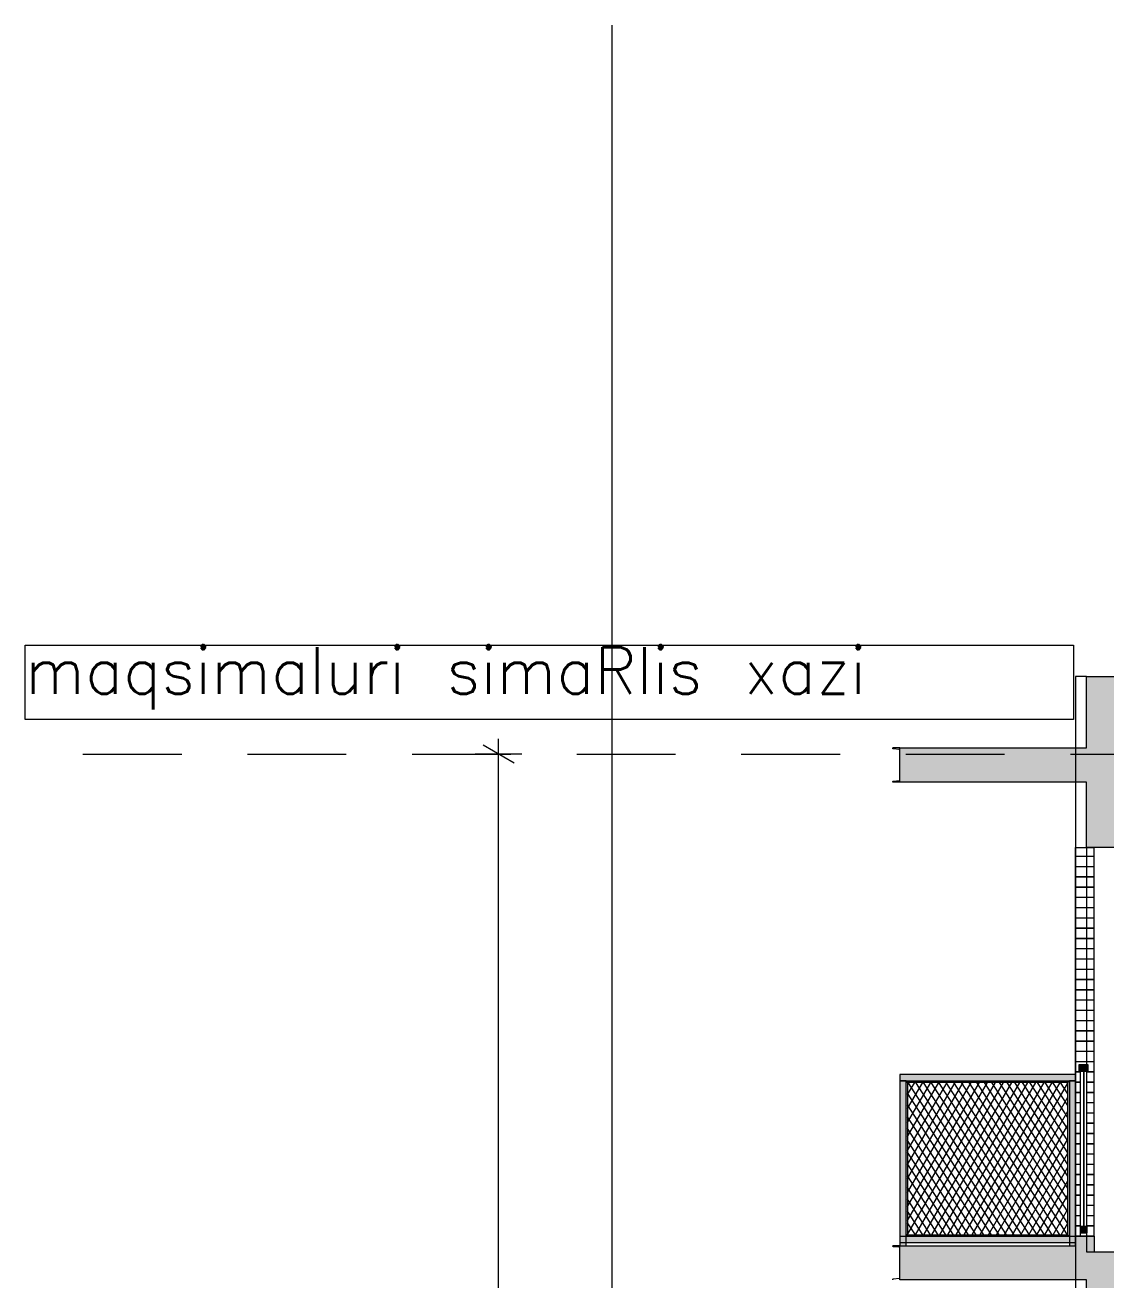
# Model space of a CAD drawing. Header units: millimetres. Extents: x 475616349 to 476941521, y 4620115302 to 4621446928.
# Drawn here: x 476675183 to 476682133, y 4620579190 to 4620587257 of the extents above; entities that cross this region are included whole.
import ezdxf

# ---------------------------------------------------------------- set-up
doc = ezdxf.new("R2010")
doc.units = ezdxf.units.MM
doc.header["$MEASUREMENT"] = 0
doc.set_wipeout_variables(frame=1)
doc.linetypes.add('Long Dashed', pattern=[1058.333302, 634.99999, -423.333311])
for name, color, linetype, lineweight in [('2D Drafting - General_Pen_No__250_Pen_No__7', 7, 'Continuous', 0), ('gegmebi_Pen_No__7_Pen_No__250', 7, 'Continuous', 0), ('kar-panjara_Pen_No__7_Pen_No__250', 7, 'Continuous', 0), ('New_._Pen_No__4', 7, 'Continuous', 0), ('New_._Pen_No__65', 65, 'Continuous', 0), ('New_2D Drafting - General_Pen_No__30_Pen_No__9_Pen_No__9_Pen_No__255', 255, 'Continuous', 0), ('New_2D Drafting - General_Pen_No__30_Pen_No__9_Pen_No__9_Pen_No__4', 7, 'Continuous', 0), ('New_2D Drafting - General_Pen_No__30_Pen_No__9_Pen_No__9_Pen_No__7', 7, 'Continuous', 0), ('New_2D Drafting - General_Pen_No__4', 7, 'Continuous', 0), ('New_2D Drafting - General_Pen_No__7', 7, 'Continuous', 0), ('New_reg_nak_Pen_No__7', 7, 'Continuous', 0), ('New_Structural - Bearing_Pen_No__1', 1, 'Continuous', 0), ('New_Structural - Bearing_Pen_No__250', 7, 'Continuous', 0), ('Structural - Bearing_Pen_No__250', 7, 'Continuous', 0), ('Structural - Bearing_Pen_No__7', 7, 'Continuous', 0), ('zoma_Pen_No__1', 1, 'Continuous', 0)]:
    doc.layers.add(name, color=color, linetype=linetype, lineweight=lineweight)
doc.layers.add('New_Structural - Bearing_Pen_No__14', color=7, linetype='Continuous', lineweight=0, true_color=0xc6880c)
doc.layers.add('zoma', color=7, linetype='Continuous')
doc.styles.add('GENERATED_STYLE_2', font='arial.ttf')
doc.dimstyles.new('GENERATED_STYLE__36', dxfattribs={"dimtxt": 300, "dimasz": 152, "dimexe": 0.18, "dimexo": 3, "dimgap": 0.09, "dimtad": 1, "dimlfac": 0.001, "dimzin": 0, "dimdsep": 46, "dimtxsty": 'GENERATED_STYLE_2', "dimblk": 'ARROWHEAD_2', "dimblk1": 'ARROWHEAD_2', "dimblk2": 'ARROWHEAD_2', "dimcen": 0.09, "dimclrd": 1, "dimclre": 1, "dimclrt": 1, "dimadec": 0, "dimazin": 0, "dimtfac": 1, "dimtdec": 4, "dimtmove": 0, "dimatfit": 3, "dimfxl": 1, "dimtolj": 1, "dimtzin": 0, "dimarcsym": 0})

# ---------------------------------------------------------------- blocks, each defined once
blk = doc.blocks.new('*D1985', base_point=(476577134.1, 4620325125.7))
at = {"layer": 'zoma_Pen_No__1', "color": 1, "linetype": 'Continuous', "lineweight": 0, "transparency": 16777216}
for p, q in [((476678228.1, 4620582570.4), (476678228.1, 4620582668.2)), ((476678328.1, 4620582512.7), (476678128.1, 4620582628.2)), ((476678378.1, 4620582570.4), (476678078.1, 4620582570.4)), ((476678228.1, 4620567570.4), (476678228.1, 4620582570.4)), ((476678128.1, 4620567628.1), (476678328.1, 4620567512.6)), ((476678378.1, 4620567570.4), (476678078.1, 4620567570.4)), ((476678228.1, 4620567472.6), (476678228.1, 4620567570.4))]:
    blk.add_line(p, q, dxfattribs=at)
at = {"layer": 'zoma_Pen_No__1', "color": 1, "lineweight": 0, "transparency": 16777216, "insert": (476678168.1, 4620574557.5), "char_height": 300, "attachment_point": 7, "rotation": 90, "style": 'GENERATED_STYLE_2'}
blk.add_mtext('\\A1;{\\pql;\\fArial CYR|b0|i0|c204|p34;15.00}', dxfattribs=at)
blk = doc.blocks.new('ARROWHEAD_2')
at = {"color": 0, "linetype": 'Continuous', "lineweight": 0}
for p, q in [((-0.378, -0.655), (0.378, 0.655)), ((0, 0), (-1, 0))]:
    blk.add_line(p, q, dxfattribs=at)

msp = doc.modelspace()

# ---------------------------------------------------------------- hatches: boundary and pattern name
at = {"layer": '2D Drafting - General_Pen_No__250_Pen_No__7', "linetype": 'Continuous', "lineweight": 0}
for points in [[(476680808.131, 4620582609.628), (476682007.752, 4620582609.629), (476682007.752, 4620583070.007), (476682207.756, 4620583070.007), (476682207.756, 4620582570.439), (476699507.914, 4620582570.439), (476699507.914, 4620583070.007), (476699707.914, 4620583070.007), (476699707.914, 4620582570.439), (476699707.914, 4620582390.432), (476699707.752, 4620582390.432), (476699707.752, 4620581970.439), (476699407.752, 4620581970.439), (476699407.752, 4620582340.345), (476692758.168, 4620582340.345), (476692457.752, 4620582340.345), (476682307.752, 4620582340.345), (476682307.752, 4620581970.438), (476682007.752, 4620581970.438), (476682007.752, 4620582390.432), (476680808.131, 4620582390.432)], [(476680808.022, 4620579409.629), (476681937.653, 4620579409.63), (476681937.653, 4620579471.439), (476682008.002, 4620579471.439), (476682057.653, 4620579471.439), (476682057.653, 4620579370.439), (476694267.62, 4620579370.439), (476694267.62, 4620579140.346), (476692758.068, 4620579140.346), (476692457.652, 4620579140.346), (476682307.652, 4620579140.346), (476682307.652, 4620578770.439), (476682007.902, 4620578770.439), (476682007.962, 4620579189.559), (476682007.488, 4620579189.559), (476681969.696, 4620579189.559), (476680808.022, 4620579189.559)]]:
    msp.add_hatch(color=7, dxfattribs=at).paths.add_polyline_path(points)
at = {"layer": 'New_2D Drafting - General_Pen_No__30_Pen_No__9_Pen_No__9_Pen_No__255', "linetype": 'Continuous', "lineweight": 0}
for points in [[(476680808.022, 4620580509.631), (476680808.022, 4620580469.631), (476681937.653, 4620580469.631), (476681937.653, 4620580509.631)], [(476680808.022, 4620579409.63), (476680848.029, 4620579409.63), (476680848.029, 4620580469.631), (476680808.022, 4620580469.631)], [(476680858.029, 4620579479.63), (476680848.029, 4620579469.63), (476680848.029, 4620580469.631), (476680858.029, 4620580459.631)], [(476680858.029, 4620580459.631), (476680848.029, 4620580469.631), (476681897.646, 4620580469.631), (476681887.646, 4620580459.631)], [(476681897.646, 4620579469.63), (476681887.646, 4620579479.63), (476681887.646, 4620580459.631), (476681897.646, 4620580469.631)], [(476681897.646, 4620579409.63), (476681937.653, 4620579409.63), (476681937.653, 4620580469.631), (476681897.646, 4620580469.631)], [(476680808.022, 4620579469.63), (476680808.022, 4620579429.63), (476681937.653, 4620579429.63), (476681937.653, 4620579469.63)], [(476680847.66, 4620579469.63), (476680857.66, 4620579479.63), (476681887.646, 4620579479.63), (476681897.646, 4620579469.63)]]:
    msp.add_hatch(color=255, dxfattribs=at).paths.add_polyline_path(points)
at = {"layer": 'New_2D Drafting - General_Pen_No__30_Pen_No__9_Pen_No__9_Pen_No__4', "linetype": 'Continuous', "lineweight": 0}
for points in [[(476681959.223, 4620580532.44), (476682019.223, 4620580532.44), (476682019.223, 4620580572.44), (476681991.223, 4620580572.44), (476681989.223, 4620580572.44), (476681959.223, 4620580572.44)], [(476681969.223, 4620579492.439), (476682009.223, 4620579492.439), (476682009.223, 4620579532.439), (476681991.223, 4620579532.439), (476681989.223, 4620579532.439), (476681969.223, 4620579532.439)]]:
    msp.add_hatch(color=7, dxfattribs=at).paths.add_polyline_path(points)
at = {"layer": 'New_2D Drafting - General_Pen_No__7', "linetype": 'Continuous', "lineweight": 0}
h = msp.add_hatch(dxfattribs=at)
h.set_pattern_fill('BATT_INSULATION', style=0, pattern_type=2)
h.set_pattern_definition([(60, (476577134.07, 4620325125.74), (-38.971143, 22.5), []), (122.833095, (476577134.07, 4620325125.74), (36.8060797, 18.75), [])])
h.paths.add_polyline_path([(476681887.646, 4620580459.631), (476680858.029, 4620580459.631), (476680858.029, 4620579479.63), (476681887.646, 4620579479.63)])

# ---------------------------------------------------------------- linework, layer by layer
at = {"layer": '2D Drafting - General_Pen_No__250_Pen_No__7', "color": 7, "linetype": 'Continuous', "lineweight": 0, "flags": 128}
for points in [[(476680808.131, 4620582609.628), (476682007.752, 4620582609.629), (476682007.752, 4620583070.007), (476682207.756, 4620583070.007), (476682207.756, 4620582570.439), (476699507.914, 4620582570.439), (476699507.914, 4620583070.007), (476699707.914, 4620583070.007), (476699707.914, 4620582570.439), (476699707.914, 4620582390.432), (476699707.752, 4620582390.432), (476699707.752, 4620581970.439), (476699407.752, 4620581970.439), (476699407.752, 4620582340.345), (476692758.168, 4620582340.345), (476692457.752, 4620582340.345), (476682307.752, 4620582340.345), (476682307.752, 4620581970.438), (476682007.752, 4620581970.438), (476682007.752, 4620582390.432), (476680808.131, 4620582390.432)], [(476680808.022, 4620579409.629), (476681937.653, 4620579409.63), (476681937.653, 4620579471.439), (476682008.002, 4620579471.439), (476682057.653, 4620579471.439), (476682057.653, 4620579370.439), (476694267.62, 4620579370.439), (476694267.62, 4620579140.346), (476692758.068, 4620579140.346), (476692457.652, 4620579140.346), (476682307.652, 4620579140.346), (476682307.652, 4620578770.439), (476682007.902, 4620578770.439), (476682007.962, 4620579189.559), (476682007.488, 4620579189.559), (476681969.696, 4620579189.559), (476680808.022, 4620579189.559)]]:
    msp.add_lwpolyline(points, close=True, dxfattribs=at)
at = {"layer": 'gegmebi_Pen_No__7_Pen_No__250', "color": 7, "linetype": 'Continuous', "lineweight": 0}
msp.add_line((476682007.914, 4620583070.007), (476699507.914, 4620583070.007), dxfattribs=at)
at = {"layer": 'kar-panjara_Pen_No__7_Pen_No__250', "color": 7, "linetype": 'Continuous', "lineweight": 0, "flags": 128}
msp.add_lwpolyline([(476682007.914, 4620581970.439), (476682007.914, 4620579370.439), (476682407.914, 4620579370.439), (476682407.914, 4620581970.439)], close=True, dxfattribs=at)
at = {"layer": 'New_2D Drafting - General_Pen_No__30_Pen_No__9_Pen_No__9_Pen_No__7', "color": 7, "linetype": 'Continuous', "lineweight": 0, "flags": 128}
for points in [[(476681959.223, 4620580532.44), (476682019.223, 4620580532.44), (476682019.223, 4620580572.44), (476681991.223, 4620580572.44), (476681989.223, 4620580572.44), (476681959.223, 4620580572.44)], [(476680808.022, 4620580509.631), (476680808.022, 4620580469.631), (476681937.653, 4620580469.631), (476681937.653, 4620580509.631)], [(476680808.022, 4620579409.63), (476680848.029, 4620579409.63), (476680848.029, 4620580469.631), (476680808.022, 4620580469.631)], [(476680858.029, 4620579479.63), (476680848.029, 4620579469.63), (476680848.029, 4620580469.631), (476680858.029, 4620580459.631)], [(476680858.029, 4620580459.631), (476680848.029, 4620580469.631), (476681897.646, 4620580469.631), (476681887.646, 4620580459.631)], [(476681897.646, 4620579469.63), (476681887.646, 4620579479.63), (476681887.646, 4620580459.631), (476681897.646, 4620580469.631)], [(476681897.646, 4620579409.63), (476681937.653, 4620579409.63), (476681937.653, 4620580469.631), (476681897.646, 4620580469.631)], [(476681969.223, 4620579492.439), (476682009.223, 4620579492.439), (476682009.223, 4620579532.439), (476681991.223, 4620579532.439), (476681989.223, 4620579532.439), (476681969.223, 4620579532.439)], [(476680808.022, 4620579469.63), (476680808.022, 4620579429.63), (476681937.653, 4620579429.63), (476681937.653, 4620579469.63)], [(476680847.66, 4620579469.63), (476680857.66, 4620579479.63), (476681887.646, 4620579479.63), (476681897.646, 4620579469.63)]]:
    msp.add_lwpolyline(points, close=True, dxfattribs=at)
at = {"layer": 'New_2D Drafting - General_Pen_No__4', "color": 7, "linetype": 'Continuous', "lineweight": 0, "flags": 128}
msp.add_lwpolyline([(476681887.646, 4620580459.631), (476680858.029, 4620580459.631), (476680858.029, 4620579479.63), (476681887.646, 4620579479.63)], close=True, dxfattribs=at)
at = {"layer": 'New_reg_nak_Pen_No__7', "color": 7, "linetype": 'Continuous', "lineweight": 0}
for p, q in [((476680808.032, 4620582609.559), (476680761.706, 4620582609.559)), ((476680808.032, 4620582389.559), (476680761.705, 4620582389.559)), ((476680808.022, 4620579409.559), (476680761.696, 4620579409.559))]:
    msp.add_line(p, q, dxfattribs=at)
at = {"layer": 'New_reg_nak_Pen_No__7', "color": 7, "linetype": 'Continuous', "lineweight": 0, "flags": 128}
msp.add_lwpolyline([(476682007.914, 4620583070.007), (476681937.643, 4620583070.005), (476681937.67, 4620576271.439), (476681937.814, 4620576271.439), (476681937.888, 4620569870.43), (476682007.814, 4620569870.431)], dxfattribs=at)
at = {"layer": 'New_Structural - Bearing_Pen_No__14', "color": 42, "linetype": 'Long Dashed', "lineweight": 0, "true_color": 0xc6880c}
msp.add_line((476675554.88, 4620582570.439), (476705989.141, 4620582570.439), dxfattribs=at)
at = {"layer": 'New_Structural - Bearing_Pen_No__250', "color": 7, "linetype": 'Continuous', "lineweight": 0}
for p, q in [((476681937.653, 4620581914.439), (476681937.653, 4620581970.439)), ((476681937.653, 4620581970.439), (476682057.653, 4620581970.439)), ((476682019.418, 4620581971.439), (476682019.418, 4620581970.439)), ((476682057.653, 4620581914.439), (476682057.653, 4620581970.439)), ((476681937.653, 4620581914.439), (476682057.653, 4620581914.439)), ((476681937.653, 4620581848.439), (476681937.653, 4620581913.439)), ((476681937.653, 4620581913.439), (476682057.653, 4620581913.439)), ((476682019.418, 4620581914.439), (476682019.418, 4620581913.439)), ((476682057.653, 4620581848.439), (476682057.653, 4620581913.439)), ((476681937.653, 4620581848.439), (476682057.653, 4620581848.439)), ((476681937.653, 4620581782.439), (476681937.653, 4620581847.439)), ((476681937.653, 4620581847.439), (476682057.653, 4620581847.439)), ((476681937.653, 4620581782.439), (476682057.653, 4620581782.439)), ((476681937.653, 4620581716.439), (476681937.653, 4620581781.439)), ((476681937.653, 4620581781.439), (476682057.653, 4620581781.439)), ((476682019.418, 4620581848.439), (476682019.418, 4620581847.439)), ((476682019.418, 4620581782.439), (476682019.418, 4620581781.439)), ((476682057.653, 4620581782.439), (476682057.653, 4620581847.439)), ((476682057.653, 4620581716.439), (476682057.653, 4620581781.439)), ((476681937.653, 4620581716.439), (476682057.653, 4620581716.439)), ((476681937.653, 4620581650.439), (476681937.653, 4620581715.439)), ((476681937.653, 4620581715.439), (476682057.653, 4620581715.439)), ((476682019.418, 4620581716.439), (476682019.418, 4620581715.439)), ((476682057.653, 4620581650.439), (476682057.653, 4620581715.439)), ((476681937.653, 4620581650.439), (476682057.653, 4620581650.439)), ((476681937.653, 4620581584.439), (476681937.653, 4620581649.439)), ((476681937.653, 4620581649.439), (476682057.653, 4620581649.439)), ((476682019.418, 4620581650.439), (476682019.418, 4620581649.439)), ((476682057.653, 4620581584.439), (476682057.653, 4620581649.439)), ((476681937.653, 4620581584.439), (476682057.653, 4620581584.439)), ((476681937.653, 4620581518.439), (476681937.653, 4620581583.439)), ((476681937.653, 4620581583.439), (476682057.653, 4620581583.439)), ((476682019.418, 4620581584.439), (476682019.418, 4620581583.439)), ((476682057.653, 4620581518.439), (476682057.653, 4620581583.439)), ((476681937.653, 4620581518.439), (476682057.653, 4620581518.439)), ((476681937.653, 4620581452.439), (476681937.653, 4620581517.439)), ((476681937.653, 4620581517.439), (476682057.653, 4620581517.439)), ((476681937.653, 4620581452.439), (476682057.653, 4620581452.439)), ((476681937.653, 4620581386.439), (476681937.653, 4620581451.439)), ((476681937.653, 4620581451.439), (476682057.653, 4620581451.439)), ((476682019.418, 4620581518.439), (476682019.418, 4620581517.439)), ((476682019.418, 4620581452.439), (476682019.418, 4620581451.439)), ((476682057.653, 4620581452.439), (476682057.653, 4620581517.439)), ((476682057.653, 4620581386.439), (476682057.653, 4620581451.439)), ((476681937.653, 4620581386.439), (476682057.653, 4620581386.439)), ((476681937.653, 4620581320.439), (476681937.653, 4620581385.439)), ((476681937.653, 4620581385.439), (476682057.653, 4620581385.439)), ((476682019.418, 4620581386.439), (476682019.418, 4620581385.439)), ((476682057.653, 4620581320.439), (476682057.653, 4620581385.439)), ((476681937.653, 4620581320.439), (476682057.653, 4620581320.439)), ((476681937.653, 4620581254.439), (476681937.653, 4620581319.439)), ((476681937.653, 4620581319.439), (476682057.653, 4620581319.439)), ((476682019.418, 4620581320.439), (476682019.418, 4620581319.439)), ((476682057.653, 4620581254.439), (476682057.653, 4620581319.439)), ((476681937.653, 4620581254.439), (476682057.653, 4620581254.439)), ((476681937.653, 4620581188.439), (476681937.653, 4620581253.439)), ((476681937.653, 4620581253.439), (476682057.653, 4620581253.439)), ((476682019.418, 4620581254.439), (476682019.418, 4620581253.439)), ((476682057.653, 4620581188.439), (476682057.653, 4620581253.439)), ((476681937.653, 4620581188.439), (476682057.653, 4620581188.439)), ((476681937.653, 4620581122.439), (476681937.653, 4620581187.439)), ((476681937.653, 4620581187.439), (476682057.653, 4620581187.439)), ((476682019.418, 4620581188.439), (476682019.418, 4620581187.439)), ((476682057.653, 4620581122.439), (476682057.653, 4620581187.439)), ((476681937.653, 4620581122.439), (476682057.653, 4620581122.439)), ((476681937.653, 4620581056.439), (476681937.653, 4620581121.439)), ((476681937.653, 4620581121.439), (476682057.653, 4620581121.439)), ((476681937.653, 4620581056.439), (476682057.653, 4620581056.439)), ((476681937.653, 4620580990.439), (476681937.653, 4620581055.439)), ((476681937.653, 4620581055.439), (476682057.653, 4620581055.439)), ((476682019.418, 4620581122.439), (476682019.418, 4620581121.439)), ((476682019.418, 4620581056.439), (476682019.418, 4620581055.439)), ((476682057.653, 4620581056.439), (476682057.653, 4620581121.439)), ((476682057.653, 4620580990.439), (476682057.653, 4620581055.439)), ((476681937.653, 4620580990.439), (476682057.653, 4620580990.439)), ((476681937.653, 4620580924.439), (476681937.653, 4620580989.439)), ((476681937.653, 4620580989.439), (476682057.653, 4620580989.439)), ((476682019.418, 4620580990.439), (476682019.418, 4620580989.439)), ((476682057.653, 4620580924.439), (476682057.653, 4620580989.439)), ((476681937.653, 4620580924.439), (476682057.653, 4620580924.439)), ((476681937.653, 4620580858.439), (476681937.653, 4620580923.439)), ((476681937.653, 4620580923.439), (476682057.653, 4620580923.439)), ((476682019.418, 4620580924.439), (476682019.418, 4620580923.439)), ((476682057.653, 4620580858.439), (476682057.653, 4620580923.439)), ((476681937.653, 4620580858.439), (476682057.653, 4620580858.439)), ((476681937.653, 4620580792.439), (476681937.653, 4620580857.439)), ((476681937.653, 4620580857.439), (476682057.653, 4620580857.439)), ((476682019.418, 4620580858.439), (476682019.418, 4620580857.439)), ((476682057.653, 4620580792.439), (476682057.653, 4620580857.439)), ((476681937.653, 4620580792.439), (476682057.653, 4620580792.439)), ((476681937.653, 4620580726.439), (476681937.653, 4620580791.439)), ((476681937.653, 4620580791.439), (476682057.653, 4620580791.439)), ((476681937.653, 4620580726.439), (476682057.653, 4620580726.439)), ((476681937.653, 4620580660.439), (476681937.653, 4620580725.439)), ((476681937.653, 4620580725.439), (476682057.653, 4620580725.439)), ((476682019.418, 4620580792.439), (476682019.418, 4620580791.439)), ((476682019.418, 4620580726.439), (476682019.418, 4620580725.439)), ((476682057.653, 4620580726.439), (476682057.653, 4620580791.439)), ((476682057.653, 4620580660.439), (476682057.653, 4620580725.439)), ((476681937.653, 4620580660.439), (476682057.653, 4620580660.439)), ((476681937.653, 4620580594.439), (476681937.653, 4620580659.439)), ((476681937.653, 4620580659.439), (476682057.653, 4620580659.439)), ((476682019.418, 4620580660.439), (476682019.418, 4620580659.439)), ((476682057.653, 4620580594.439), (476682057.653, 4620580659.439)), ((476681937.653, 4620580594.439), (476682057.653, 4620580594.439)), ((476681937.653, 4620580528.439), (476681937.653, 4620580593.439)), ((476681937.653, 4620580593.439), (476682057.653, 4620580593.439)), ((476682009.223, 4620580572.44), (476681969.223, 4620580572.44)), ((476682019.418, 4620580594.439), (476682019.418, 4620580593.439)), ((476682057.653, 4620580528.439), (476682057.653, 4620580593.439)), ((476681937.653, 4620580528.439), (476681969.061, 4620580528.439)), ((476681937.653, 4620580462.439), (476681937.653, 4620580527.439)), ((476681937.653, 4620580527.439), (476681969.061, 4620580527.439)), ((476681989.223, 4620580532.44), (476681989.223, 4620579532.439)), ((476681991.223, 4620580532.44), (476681991.223, 4620579532.439)), ((476682009.061, 4620580528.439), (476682057.653, 4620580528.439)), ((476682009.061, 4620580527.439), (476682057.653, 4620580527.439)), ((476682019.418, 4620580527.439), (476682019.418, 4620580528.439)), ((476682057.653, 4620580462.439), (476682057.653, 4620580527.439)), ((476681937.653, 4620580462.439), (476681969.061, 4620580462.439)), ((476681937.653, 4620580396.439), (476681937.653, 4620580461.439)), ((476681937.653, 4620580461.439), (476681969.061, 4620580461.439)), ((476682009.061, 4620580462.439), (476682057.653, 4620580462.439)), ((476682009.061, 4620580461.439), (476682057.653, 4620580461.439)), ((476682019.418, 4620580461.439), (476682019.418, 4620580462.439)), ((476682057.653, 4620580396.439), (476682057.653, 4620580461.439)), ((476681937.653, 4620580396.439), (476681969.061, 4620580396.439)), ((476681937.653, 4620580330.439), (476681937.653, 4620580395.439)), ((476681937.653, 4620580395.439), (476681969.061, 4620580395.439)), ((476681937.653, 4620580330.439), (476681969.061, 4620580330.439)), ((476681937.653, 4620580264.439), (476681937.653, 4620580329.439)), ((476681937.653, 4620580329.439), (476681969.061, 4620580329.439)), ((476682009.061, 4620580396.439), (476682057.653, 4620580396.439)), ((476682009.061, 4620580395.439), (476682057.653, 4620580395.439)), ((476682009.061, 4620580330.439), (476682057.653, 4620580330.439)), ((476682009.061, 4620580329.439), (476682057.653, 4620580329.439)), ((476682019.418, 4620580395.439), (476682019.418, 4620580396.439)), ((476682019.418, 4620580329.439), (476682019.418, 4620580330.439)), ((476682057.653, 4620580330.439), (476682057.653, 4620580395.439)), ((476682057.653, 4620580264.439), (476682057.653, 4620580329.439)), ((476681937.653, 4620580264.439), (476681969.061, 4620580264.439)), ((476681937.653, 4620580198.439), (476681937.653, 4620580263.439)), ((476681937.653, 4620580263.439), (476681969.061, 4620580263.439)), ((476682009.061, 4620580264.439), (476682057.653, 4620580264.439)), ((476682009.061, 4620580263.439), (476682057.653, 4620580263.439)), ((476682019.418, 4620580263.439), (476682019.418, 4620580264.439)), ((476682057.653, 4620580198.439), (476682057.653, 4620580263.439)), ((476681937.653, 4620580198.439), (476681969.061, 4620580198.439)), ((476681937.653, 4620580132.439), (476681937.653, 4620580197.439)), ((476681937.653, 4620580197.439), (476681969.061, 4620580197.439)), ((476682009.061, 4620580198.439), (476682057.653, 4620580198.439)), ((476682009.061, 4620580197.439), (476682057.653, 4620580197.439)), ((476682019.418, 4620580197.439), (476682019.418, 4620580198.439)), ((476682057.653, 4620580132.439), (476682057.653, 4620580197.439)), ((476681937.653, 4620580132.439), (476681969.061, 4620580132.439)), ((476681937.653, 4620580066.439), (476681937.653, 4620580131.439)), ((476681937.653, 4620580131.439), (476681969.061, 4620580131.439)), ((476682009.061, 4620580132.439), (476682057.653, 4620580132.439)), ((476682009.061, 4620580131.439), (476682057.653, 4620580131.439)), ((476682019.418, 4620580131.439), (476682019.418, 4620580132.439)), ((476682057.653, 4620580066.439), (476682057.653, 4620580131.439)), ((476681937.653, 4620580066.439), (476681969.061, 4620580066.439)), ((476681937.653, 4620580000.439), (476681937.653, 4620580065.439)), ((476681937.653, 4620580065.439), (476681969.061, 4620580065.439)), ((476681937.653, 4620580000.439), (476681969.061, 4620580000.439)), ((476681937.653, 4620579934.439), (476681937.653, 4620579999.439)), ((476681937.653, 4620579999.439), (476681969.061, 4620579999.439)), ((476682009.061, 4620580066.439), (476682057.653, 4620580066.439)), ((476682009.061, 4620580065.439), (476682057.653, 4620580065.439)), ((476682009.061, 4620580000.439), (476682057.653, 4620580000.439)), ((476682009.061, 4620579999.439), (476682057.653, 4620579999.439)), ((476682019.418, 4620580065.439), (476682019.418, 4620580066.439)), ((476682019.418, 4620579999.439), (476682019.418, 4620580000.439)), ((476682057.653, 4620580000.439), (476682057.653, 4620580065.439)), ((476682057.653, 4620579934.439), (476682057.653, 4620579999.439)), ((476681937.653, 4620579934.439), (476681969.061, 4620579934.439)), ((476681937.653, 4620579868.439), (476681937.653, 4620579933.439)), ((476681937.653, 4620579933.439), (476681969.061, 4620579933.439)), ((476682009.061, 4620579934.439), (476682057.653, 4620579934.439)), ((476682009.061, 4620579933.439), (476682057.653, 4620579933.439)), ((476682019.418, 4620579933.439), (476682019.418, 4620579934.439)), ((476682057.653, 4620579868.439), (476682057.653, 4620579933.439)), ((476681937.653, 4620579868.439), (476681969.061, 4620579868.439)), ((476681937.653, 4620579802.439), (476681937.653, 4620579867.439)), ((476681937.653, 4620579867.439), (476681969.061, 4620579867.439)), ((476682009.061, 4620579868.439), (476682057.653, 4620579868.439)), ((476682009.061, 4620579867.439), (476682057.653, 4620579867.439)), ((476682019.418, 4620579867.439), (476682019.418, 4620579868.439)), ((476682057.653, 4620579802.439), (476682057.653, 4620579867.439)), ((476681937.653, 4620579802.439), (476681969.061, 4620579802.439)), ((476681937.653, 4620579736.439), (476681937.653, 4620579801.439)), ((476681937.653, 4620579801.439), (476681969.061, 4620579801.439)), ((476682009.061, 4620579802.439), (476682057.653, 4620579802.439)), ((476682009.061, 4620579801.439), (476682057.653, 4620579801.439)), ((476682019.418, 4620579801.439), (476682019.418, 4620579802.439)), ((476682057.653, 4620579736.439), (476682057.653, 4620579801.439)), ((476681937.653, 4620579736.439), (476681969.061, 4620579736.439)), ((476681937.653, 4620579670.439), (476681937.653, 4620579735.439)), ((476681937.653, 4620579735.439), (476681969.061, 4620579735.439)), ((476682009.061, 4620579736.439), (476682057.653, 4620579736.439)), ((476682009.061, 4620579735.439), (476682057.653, 4620579735.439)), ((476682019.418, 4620579735.439), (476682019.418, 4620579736.439)), ((476682057.653, 4620579670.439), (476682057.653, 4620579735.439)), ((476681937.653, 4620579670.439), (476681969.061, 4620579670.439)), ((476681937.653, 4620579604.439), (476681937.653, 4620579669.439)), ((476681937.653, 4620579669.439), (476681969.061, 4620579669.439)), ((476681937.653, 4620579604.439), (476681969.061, 4620579604.439)), ((476681937.653, 4620579538.439), (476681937.653, 4620579603.439)), ((476681937.653, 4620579603.439), (476681969.061, 4620579603.439)), ((476682009.061, 4620579670.439), (476682057.653, 4620579670.439)), ((476682009.061, 4620579669.439), (476682057.653, 4620579669.439)), ((476682009.061, 4620579604.439), (476682057.653, 4620579604.439)), ((476682009.061, 4620579603.439), (476682057.653, 4620579603.439)), ((476682019.418, 4620579669.439), (476682019.418, 4620579670.439)), ((476682019.418, 4620579603.439), (476682019.418, 4620579604.439)), ((476682057.653, 4620579604.439), (476682057.653, 4620579669.439)), ((476682057.653, 4620579538.439), (476682057.653, 4620579603.439)), ((476681937.653, 4620579538.439), (476681969.061, 4620579538.439)), ((476681937.653, 4620579472.439), (476681937.653, 4620579537.439)), ((476681937.653, 4620579537.439), (476681969.061, 4620579537.439)), ((476681969.223, 4620579532.439), (476681969.223, 4620579492.439)), ((476681989.223, 4620579532.439), (476681969.223, 4620579532.439)), ((476682009.223, 4620579532.439), (476681991.223, 4620579532.439)), ((476682009.061, 4620579538.439), (476682057.653, 4620579538.439)), ((476682009.061, 4620579537.439), (476682057.653, 4620579537.439)), ((476682009.223, 4620579532.439), (476682009.223, 4620579492.439)), ((476682019.418, 4620579537.439), (476682019.418, 4620579538.439)), ((476682057.653, 4620579472.439), (476682057.653, 4620579537.439)), ((476681937.653, 4620579472.439), (476681969.061, 4620579472.439)), ((476682009.223, 4620579492.439), (476681969.223, 4620579492.439)), ((476682009.061, 4620579472.439), (476682057.653, 4620579472.439)), ((476682019.418, 4620579472.439), (476682019.418, 4620579471.439))]:
    msp.add_line(p, q, dxfattribs=at)
at = {"layer": 'Structural - Bearing_Pen_No__250', "color": 7, "linetype": 'Continuous', "lineweight": 0}
for p, q in [((476681937.653, 4620581913.439), (476681937.653, 4620581914.439)), ((476681937.653, 4620581847.439), (476681937.653, 4620581848.439)), ((476681937.653, 4620581781.439), (476681937.653, 4620581782.439)), ((476681937.653, 4620581715.439), (476681937.653, 4620581716.439)), ((476681937.653, 4620581649.439), (476681937.653, 4620581650.439)), ((476681937.653, 4620581583.439), (476681937.653, 4620581584.439)), ((476681937.653, 4620581517.439), (476681937.653, 4620581518.439)), ((476681937.653, 4620581451.439), (476681937.653, 4620581452.439)), ((476681937.653, 4620581385.439), (476681937.653, 4620581386.439)), ((476681937.653, 4620581319.439), (476681937.653, 4620581320.439)), ((476681937.653, 4620581253.439), (476681937.653, 4620581254.439)), ((476681937.653, 4620581187.439), (476681937.653, 4620581188.439)), ((476681937.653, 4620581121.439), (476681937.653, 4620581122.439)), ((476681937.653, 4620581055.439), (476681937.653, 4620581056.439)), ((476681937.653, 4620580989.439), (476681937.653, 4620580990.439)), ((476681937.653, 4620580923.439), (476681937.653, 4620580924.439)), ((476681937.653, 4620580857.439), (476681937.653, 4620580858.439)), ((476681937.653, 4620580791.439), (476681937.653, 4620580792.439)), ((476681937.653, 4620580725.439), (476681937.653, 4620580726.439)), ((476681937.653, 4620580659.439), (476681937.653, 4620580660.439)), ((476681937.653, 4620580593.439), (476681937.653, 4620580594.439)), ((476681937.653, 4620580527.439), (476681937.653, 4620580528.439)), ((476681969.223, 4620579472.439), (476681969.223, 4620580532.44)), ((476682009.223, 4620579472.439), (476682009.223, 4620580532.44)), ((476681937.653, 4620580461.439), (476681937.653, 4620580462.439)), ((476681937.653, 4620580395.439), (476681937.653, 4620580396.439)), ((476681937.653, 4620580329.439), (476681937.653, 4620580330.439)), ((476681937.653, 4620580263.439), (476681937.653, 4620580264.439)), ((476681937.653, 4620580197.439), (476681937.653, 4620580198.439)), ((476681937.653, 4620580131.439), (476681937.653, 4620580132.439)), ((476681937.653, 4620580065.439), (476681937.653, 4620580066.439)), ((476681937.653, 4620579999.439), (476681937.653, 4620580000.439)), ((476681937.653, 4620579933.439), (476681937.653, 4620579934.439)), ((476681937.653, 4620579867.439), (476681937.653, 4620579868.439)), ((476681937.653, 4620579801.439), (476681937.653, 4620579802.439)), ((476681937.653, 4620579735.439), (476681937.653, 4620579736.439)), ((476681937.653, 4620579669.439), (476681937.653, 4620579670.439)), ((476681937.653, 4620579603.439), (476681937.653, 4620579604.439)), ((476681937.653, 4620579537.439), (476681937.653, 4620579538.439)), ((476681937.653, 4620579471.439), (476681937.653, 4620579472.439)), ((476681979.418, 4620579471.439), (476681937.653, 4620579471.439)), ((476681969.061, 4620579472.439), (476682009.061, 4620579472.439))]:
    msp.add_line(p, q, dxfattribs=at)
at = {"layer": 'Structural - Bearing_Pen_No__7', "color": 7, "linetype": 'Continuous', "lineweight": 0}
for p, q in [((476680761.706, 4620582607.134), (476680761.706, 4620582609.629)), ((476680762.105, 4620582605.604), (476680761.706, 4620582607.134)), ((476680763.243, 4620582604.306), (476680762.105, 4620582605.604)), ((476680764.946, 4620582603.439), (476680763.243, 4620582604.306)), ((476680766.168, 4620582603.179), (476680764.946, 4620582603.439)), ((476680803.569, 4620582599.189), (476680766.168, 4620582603.179)), ((476680804.791, 4620582598.93), (476680803.569, 4620582599.189)), ((476680806.494, 4620582598.063), (476680804.791, 4620582598.93)), ((476680807.632, 4620582596.765), (476680806.494, 4620582598.063)), ((476680808.032, 4620582595.234), (476680807.632, 4620582596.765)), ((476680808.031, 4620582404.024), (476680808.032, 4620582595.234)), ((476680761.705, 4620582392.124), (476680762.105, 4620582393.655)), ((476680761.705, 4620582389.629), (476680761.705, 4620582392.124)), ((476680762.105, 4620582393.655), (476680763.243, 4620582394.953)), ((476680763.243, 4620582394.953), (476680764.946, 4620582395.82)), ((476680764.946, 4620582395.82), (476680766.168, 4620582396.079)), ((476680766.168, 4620582396.079), (476680803.569, 4620582400.069)), ((476680803.569, 4620582400.069), (476680804.791, 4620582400.329)), ((476680804.791, 4620582400.329), (476680806.494, 4620582401.196)), ((476680806.494, 4620582401.196), (476680807.632, 4620582402.494)), ((476680807.632, 4620582402.494), (476680808.031, 4620582404.024)), ((476680761.696, 4620579407.134), (476680761.696, 4620579409.629)), ((476680762.096, 4620579405.604), (476680761.696, 4620579407.134)), ((476680763.234, 4620579404.306), (476680762.096, 4620579405.604)), ((476680764.937, 4620579403.439), (476680763.234, 4620579404.306)), ((476680766.159, 4620579403.179), (476680764.937, 4620579403.439)), ((476680803.56, 4620579399.19), (476680766.159, 4620579403.179)), ((476680804.782, 4620579398.93), (476680803.56, 4620579399.19)), ((476680806.485, 4620579398.063), (476680804.782, 4620579398.93)), ((476680807.623, 4620579396.765), (476680806.485, 4620579398.063)), ((476680808.022, 4620579395.234), (476680807.623, 4620579396.765)), ((476680808.022, 4620579204.024), (476680808.022, 4620579395.234)), ((476680761.696, 4620579192.124), (476680762.096, 4620579193.655)), ((476680761.696, 4620579189.629), (476680761.696, 4620579192.124)), ((476680762.096, 4620579193.655), (476680763.234, 4620579194.953)), ((476680763.234, 4620579194.953), (476680764.937, 4620579195.82)), ((476680764.937, 4620579195.82), (476680766.159, 4620579196.08)), ((476680766.159, 4620579196.08), (476680803.56, 4620579200.069)), ((476680803.56, 4620579200.069), (476680804.782, 4620579200.329)), ((476680804.782, 4620579200.329), (476680806.485, 4620579201.196)), ((476680806.485, 4620579201.196), (476680807.623, 4620579202.494)), ((476680807.623, 4620579202.494), (476680808.022, 4620579204.024))]:
    msp.add_line(p, q, dxfattribs=at)

# ---------------------------------------------------------------- dimensions: what is measured, and where the dimension line sits
at = {"layer": 'zoma', "color": 1, "linetype": 'Continuous', "lineweight": 0}
dim = msp.add_linear_dim(base=(476678228.088, 4620582570.439), p1=(476679430.179, 4620567570.357), p2=(476675554.88, 4620582570.439), angle=90, dimstyle='GENERATED_STYLE__36', dxfattribs=at)
dim.commit()
dim.dimension.update_dxf_attribs({"geometry": '*D1985', "text_midpoint": (476678018.088, 4620575061.485), "dimtype": 160, "text_rotation": 90})

# ---------------------------------------------------------------- next in the draw order: wipeouts: each hides what was drawn before it
at = {"color": 7, "linetype": 'Continuous', "lineweight": 0, "ltscale": 18580424107.99159}
msp.add_wipeout([(476675183.033, 4620583271.391), (476681924.043, 4620583271.391), (476681924.043, 4620582793.265), (476675183.033, 4620582793.265)], dxfattribs=at).dxf.layer = 'New_._Pen_No__4'

# ---------------------------------------------------------------- next in the draw order: linework, layer by layer
at = {"layer": 'New_._Pen_No__65', "color": 65, "linetype": 'Continuous', "lineweight": 0, "flags": 128}
msp.add_lwpolyline([(476675183.033, 4620583271.391), (476681924.043, 4620583271.391), (476681924.043, 4620582793.265), (476675183.033, 4620582793.265)], close=True, dxfattribs=at)
at = {"layer": 'New_Structural - Bearing_Pen_No__1', "color": 1, "linetype": 'Continuous', "lineweight": 0}
msp.add_line((476678955.873, 4620587257.227), (476678955.873, 4620560525.901), dxfattribs=at)

# ---------------------------------------------------------------- next in the draw order: texts
at = {"layer": 'New_._Pen_No__4', "color": 7, "linetype": 'Continuous', "lineweight": 0, "insert": (476675183.033, 4620583257.741), "char_height": 300, "attachment_point": 1}
msp.add_mtext('\\A1;{\\pql;\\Ftxt.shx;maqsimaluri simaRlis xazi}', dxfattribs=at)

doc.saveas('drawing.dxf')
